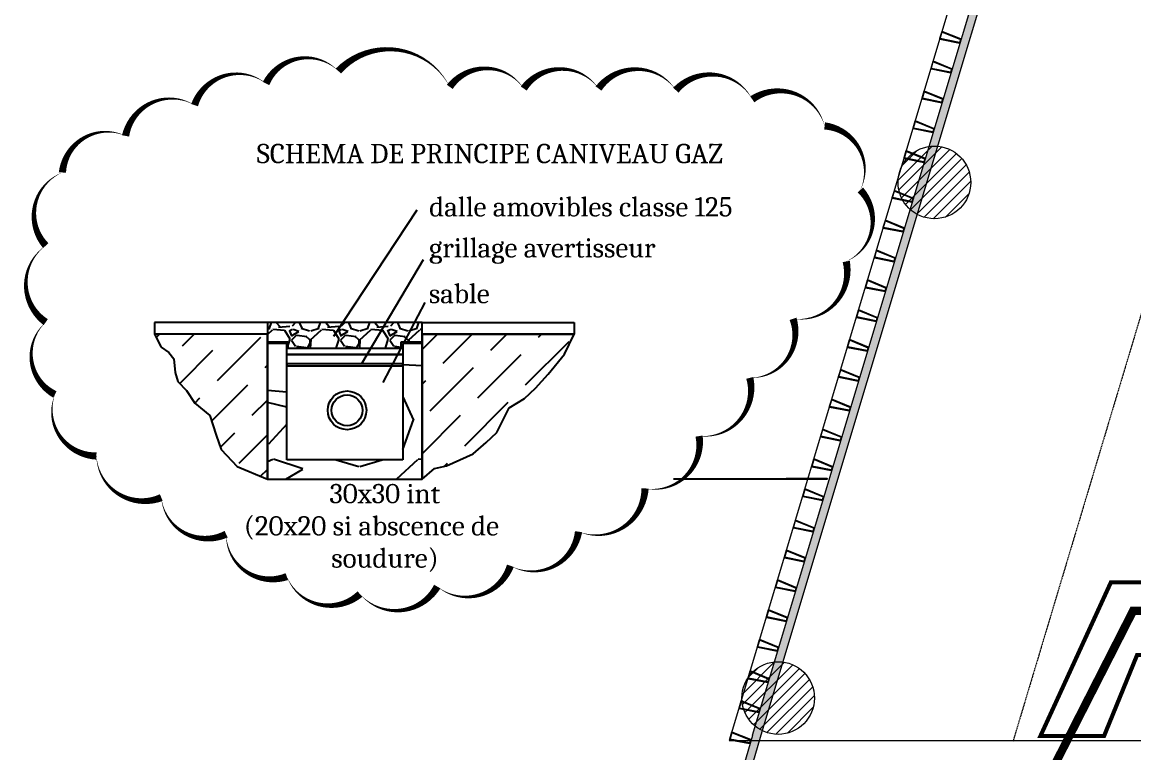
# Model space of a CAD drawing. Header units: centimetres. Extents: x 1724 to 19617, y -6503 to 8072.
# Drawn here: x 2513 to 3048, y 2560 to 2911 of the extents above; entities that cross this region are included whole.
import ezdxf

# ---------------------------------------------------------------- set-up
doc = ezdxf.new("R2010")
doc.units = ezdxf.units.CM
doc.linetypes.add('VW-01', pattern=[0.41656, 0.20828, -0.20828])
for name, color, linetype in [('B aménagement intérieur', 252, 'Continuous'), ('B Général', 252, 'Continuous'), ('prlm-ELEC-CFO', 1, 'Continuous'), ('prlm-MOD-PB', 123, 'Continuous')]:
    doc.layers.add(name, color=color, linetype=linetype)
doc.layers.add('B GÈnÈral', color=7, linetype='Continuous', lineweight=5)
doc.styles.add('prlm-mod', font='cambriaz.ttf', dxfattribs={"height": 18})
pattern_1 = [(45, (0.0456, -2.938), (2.4253472, -2.6458333), [])]

# ---------------------------------------------------------------- blocks, each defined once
blk = doc.blocks.new('xi.caniveaugaz')
at = {"layer": 'prlm-MOD-PB'}
for p, q in [((33.61, 106.49), (-6.51, 45.61)), ((36.68, 82.51), (6.95, 32.39)), ((37.45, 61.92), (17.16, 23.46)), ((-38.45, 52.33), (-92.79, 52.33)), ((-92.79, 52.33), (-92.79, 46.74)), ((-38.45, 52.33), (-38.45, 43.01)), ((36.12, 52.33), (-38.45, 52.33)), ((-38.45, 49.2), (-37.2, 49.56)), ((-36.15, 48.69), (-38.45, 46.59)), ((-37.43, 49.55), (-36.44, 52.33)), ((-30.19, 48.54), (-35.88, 49.02)), ((-32.16, 50.15), (-34.16, 52.33)), ((-27.65, 50.35), (-33.09, 49.88)), ((-27.48, 44.27), (-30.09, 48.53)), ((-26.34, 48.91), (-27.99, 48.2)), ((-27.73, 48.27), (-26.78, 45.91)), ((-24.85, 52.33), (-26.5, 50.5)), ((-23.24, 48.07), (-26.08, 49.02)), ((-23.04, 52.33), (-21.87, 49.59)), ((-22.11, 49.57), (-18.08, 48.39)), ((-12.47, 48.7), (-17.91, 43.73)), ((-17.55, 48.38), (-13.52, 49.56)), ((-13.76, 49.54), (-12.76, 52.33)), ((-6.52, 48.54), (-12.2, 49.02)), ((-8.49, 50.16), (-10.48, 52.33)), ((-3.97, 50.35), (-9.42, 49.88)), ((-3.81, 44.27), (-6.41, 48.53)), ((-2.66, 48.91), (-4.32, 48.2)), ((-4.06, 48.27), (-3.11, 45.91)), ((-1.18, 52.33), (-2.83, 50.5)), ((0.43, 48.07), (-2.41, 49.02)), ((0.63, 52.33), (1.8, 49.59)), ((1.57, 49.57), (5.59, 48.39)), ((11.21, 48.7), (5.77, 43.73)), ((6.13, 48.38), (10.15, 49.56)), ((9.92, 49.54), (10.91, 52.33)), ((17.16, 48.54), (11.47, 49.02)), ((15.18, 50.16), (13.19, 52.33)), ((19.7, 50.35), (14.26, 49.88)), ((19.87, 44.27), (17.26, 48.53)), ((21.02, 48.91), (19.36, 48.2)), ((19.62, 48.27), (20.57, 45.91)), ((22.5, 52.33), (20.85, 50.5)), ((24.11, 48.07), (21.26, 49.02)), ((24.3, 52.33), (25.48, 49.59)), ((25.24, 49.57), (29.27, 48.39)), ((34.89, 48.71), (29.45, 43.74)), ((29.8, 48.38), (33.82, 49.56)), ((33.59, 49.53), (34.59, 52.33)), ((36.12, 48.94), (35.15, 49.02)), ((36.12, 43.01), (36.12, 52.33)), ((36.12, 52.33), (109.48, 52.33)), ((109.48, 52.33), (109.48, 46.74)), ((-38.45, 46.74), (-92.79, 46.74)), ((-38.45, 46.74), (-92.79, 46.74)), ((-92.79, 46.74), (-89.68, 40.4)), ((-92.01, 45.15), (-90.42, 46.74)), ((-79.3, 41.12), (-73.68, 46.74)), ((-62.56, 24.38), (-41.64, 45.3)), ((-38.45, -23.1), (-38.45, 46.74)), ((-38.45, 43.01), (-28.58, 43.01)), ((-28.58, 40.93), (-27.51, 44.26)), ((-28.58, 43.01), (-28.58, 39.99)), ((-26.81, 45.94), (-23.26, 48.07)), ((-24.43, 46.18), (-26.8, 43.81)), ((-26.79, 43.8), (-24.9, 40.96)), ((-19.39, 45.43), (-24.12, 46.14)), ((-18.05, 44.03), (-19.94, 45.69)), ((-17.8, 42.39), (-17.8, 43.81)), ((-17.56, 44.09), (-17.76, 39.99)), ((-5.21, 39.99), (-3.84, 44.26)), ((-3.14, 45.94), (0.41, 48.07)), ((-0.75, 46.18), (-3.12, 43.81)), ((-3.12, 43.8), (-1.22, 40.96)), ((4.29, 45.43), (-0.45, 46.14)), ((5.62, 44.03), (3.73, 45.69)), ((5.88, 42.39), (5.88, 43.81)), ((6.11, 44.09), (5.92, 39.99)), ((18.47, 39.99), (19.84, 44.27)), ((20.54, 45.94), (24.09, 48.07)), ((22.92, 46.18), (20.55, 43.81)), ((20.56, 43.8), (22.45, 40.96)), ((27.96, 45.43), (23.23, 46.14)), ((26.1, 39.99), (26.1, 43.01)), ((26.1, 43.01), (36.12, 43.01)), ((29.29, 44.04), (27.4, 45.69)), ((29.55, 43.01), (29.55, 43.81)), ((29.79, 44.09), (29.74, 43.01)), ((36.12, 46.74), (109.48, 46.74)), ((36.12, 39.36), (43.5, 46.74)), ((36.12, 46.74), (36.12, -23.1)), ((109.48, 46.74), (36.12, 46.74)), ((46.25, 32.75), (60.24, 46.74)), ((69.27, 39.03), (76.98, 46.74)), ((86.01, 22.28), (106.94, 43.21)), ((92.29, 45.3), (93.72, 46.74)), ((104.84, 37.12), (109.48, 46.74)), ((-89.68, 40.4), (-86, 37.89)), ((-86, 37.89), (-83.49, 34.8)), ((-80.69, 22.99), (-64.66, 39.03)), ((-38.45, 42.15), (-38.45, -23.1)), ((-29.13, 42.15), (-38.45, 42.15)), ((-29.13, -13.78), (-29.13, 42.15)), ((-28.58, 39.99), (26.1, 39.99)), ((-24.46, 40.91), (-18.54, 40.2)), ((-18.93, 40.37), (-17.74, 42.5)), ((-0.78, 40.91), (5.14, 40.2)), ((4.75, 40.36), (5.93, 42.5)), ((22.89, 40.91), (26.1, 40.53)), ((36.12, 42.15), (26.8, 42.15)), ((26.8, 42.15), (26.8, -13.78)), ((36.12, -23.1), (36.12, 42.15)), ((-83.49, 34.8), (-82.9, 28.18)), ((-29.13, 36.97), (26.8, 36.97)), ((-29.13, -13.78), (-29.13, 36.97)), ((-29.13, 36.97), (26.8, 36.97)), ((26.8, 36.97), (-29.13, 36.97)), ((26.8, 32.39), (-29.13, 32.39)), ((-29.13, 32.39), (-29.13, 31.51)), ((26.8, 36.97), (26.8, -13.78)), ((26.8, 31.51), (26.8, 32.39)), ((62.99, 16.01), (83.92, 36.93)), ((96.89, 27.41), (104.84, 37.12)), ((-82.9, 28.18), (-81.58, 23.91)), ((-39.55, 30.66), (-38.45, 31.75)), ((-29.13, 31.51), (26.8, 31.51)), ((26.8, 32.13), (36.12, 31.69)), ((39.97, 9.73), (60.9, 30.66)), ((90.71, 20.79), (96.89, 27.41)), ((-81.58, 23.91), (-77.45, 19.64)), ((-65.37, 4.83), (-47.92, 22.28)), ((36.12, 22.62), (37.88, 24.38)), ((-77.45, 19.64), (-73.47, 13.45)), ((-29.13, 18.83), (-38.45, 19.57)), ((-29.13, 18.83), (-38.45, 19.57)), ((26.8, 16.55), (31.99, 5.31)), ((85.41, 15.71), (90.71, 20.79)), ((-73.48, 13.46), (-70.93, 16.01)), ((-73.47, 13.45), (-66.25, 7.51)), ((-45.82, 7.64), (-38.45, 15.01)), ((-29.13, 11.55), (-38.45, 13.88)), ((56.71, -7.01), (77.64, 13.91)), ((72.16, -0.62), (78.12, 11.3)), ((78.12, 11.3), (85.41, 15.71)), ((-66.25, 7.51), (-63.15, -1.92)), ((26.8, -8.87), (31.93, 5.49)), ((36.12, -10.86), (54.62, 7.64)), ((-29.13, 3.39), (-37.87, -6.32)), ((-63.15, -1.92), (-60.65, -8.84)), ((-61.09, -7.63), (-54.19, -0.73)), ((-52.1, -15.38), (-38.45, -1.73)), ((67.08, -5.47), (72.16, -0.62)), ((-60.65, -8.84), (-52.99, -16.94)), ((60.67, -10.99), (67.08, -5.47)), ((-35.79, -13.59), (-38.45, -14.72)), ((-21.35, -18.21), (-35.55, -13.48)), ((26.8, -13.78), (-29.13, -13.78)), ((26.8, -13.78), (-29.13, -13.78)), ((-5.21, -13.78), (5.62, -16.96)), ((6.1, -16.97), (16.96, -13.78)), ((33.98, -13.77), (23.76, -23.1)), ((36.12, -13.64), (34.21, -13.48)), ((46.74, -16.99), (48.34, -15.38)), ((47.87, -16.73), (60.67, -10.99)), ((-52.99, -16.94), (-38.45, -23.1)), ((-41.7, -21.72), (-38.45, -18.47)), ((-29.49, -23.1), (-21.37, -18.22)), ((36.12, -23.1), (42.12, -18.05)), ((42.12, -18.05), (47.87, -16.73)), ((-38.45, -23.1), (36.12, -23.1))]:
    blk.add_line(p, q, dxfattribs=at)
blk.add_lwpolyline([(-4.23, 173.45, 0, 3.5, 0.520567), (-39.09, 167.44, 0, 3.5, 0.520567), (-39.09, 167.44, 0, 3.5, 0.520567), (-73.54, 157.03, 0, 3.5, 0.520567), (-73.54, 157.03, 0, 3.5, 0.520567), (-106.8, 142.21, 0, 3.5, 0.520567), (-106.8, 142.21, 0, 3.5, 0.520567), (-137.24, 124.59, 0, 3.5, 0.520567), (-137.24, 124.59, 0, 3.5, 0.520567), (-145.26, 89.35, 0, 3.5, 0.520567), (-145.26, 89.35, 0, 3.5, 0.520567), (-145.26, 52.51, 0, 3.5, 0.520567), (-145.26, 52.51, 0, 3.5, 0.520567), (-140.85, 17.67, 0, 3.5, 0.520567), (-140.85, 17.67, 0, 3.5, 0.520567), (-120.82, -11.97, 0, 3.5, 0.520567), (-120.82, -11.97, 0, 3.5, 0.520567), (-89.57, -31.99, 0, 3.5, 0.520567), (-89.57, -31.99, 0, 3.5, 0.520567), (-58.32, -49.61, 0, 3.5, 0.520567), (-58.32, -49.61, 0, 3.5, 0.520567), (-29.07, -70.04, 0, 3.5, 0.520567), (-29.07, -70.04, 0, 3.5, 0.520567), (6.18, -78.45, 0, 3.5, 0.520567), (6.18, -78.45, 0, 3.5, 0.520567), (43.44, -74.84, 0, 3.5, 0.520567), (43.44, -74.84, 0, 3.5, 0.520567), (78.7, -64.83, 0, 3.5, 0.520567), (78.7, -64.83, 0, 3.5, 0.520567), (111.55, -48.41, 0, 3.5, 0.520567), (111.55, -48.41, 0, 3.5, 0.520567), (143.6, -27.59, 0, 3.5, 0.520567), (143.6, -27.59, 0, 3.5, 0.520567), (169.64, -2.36, 0, 3.5, 0.520567), (169.64, -2.36, 0, 3.5, 0.520567), (194.08, 25.68, 0, 3.5, 0.520567), (194.08, 25.68, 0, 3.5, 0.520567), (214.92, 54.11, 0, 3.5, 0.520567), (214.92, 54.11, 0, 3.5, 0.520567), (240.56, 81.74, 0, 3.5, 0.520567), (240.56, 81.74, 0, 3.5, 0.520567), (247.37, 116.18, 0, 3.5, 0.520567), (247.37, 116.18, 0, 3.5, 0.520567), (230.14, 147.02, 0, 3.5, 0.520567), (230.14, 147.02, 0, 3.5, 0.520567), (195.28, 159.83, 0, 3.5, 0.520567), (195.28, 159.83, 0, 3.5, 0.520567), (158.43, 164.24, 0, 3.5, 0.520567), (158.43, 164.24, 0, 3.5, 0.520567), (121.17, 165.04, 0, 3.5, 0.520567), (121.17, 165.04, 0, 3.5, 0.520567), (85.11, 165.04, 0, 3.5, 0.520567), (85.11, 165.04, 0, 3.5, 0.520567), (49.45, 165.84, 0, 3.5, 0.520567), (49.45, 165.84, 0, 3.5, 0.520567)], format="xyseb", close=True, dxfattribs=at)
for radius in [9.32, 7.46]:
    blk.add_circle((-0.04, 10.04), radius, dxfattribs=at)
at = {"layer": 'prlm-MOD-PB', "style": 'prlm-mod'}
for s, height, p in [('SCHEMA DE PRINCIPE CANIVEAU GAZ', 9.3208, (-43.59, 129.05)), ('dalle amovibles classe 125', 9.3208, (39.54, 103.4)), ('grillage avertisseur', 9.3208, (39.49, 83.65)), ('sable', 9.321, (39.39, 61.6)), ('30x30 int', 9.321, (-8.56, -34.7)), ('(20x20 si abscence de', 9.3208, (-49.78, -50.24)), ('soudure)', 9.321, (-7.64, -65.77))]:
    blk.add_text(s, height=height, dxfattribs=at).set_placement(p)
blk = doc.blocks.new('Groupe-70-1')
at = {"layer": 'B GÈnÈral', "linetype": 'Continuous', "lineweight": 0, "true_color": 0xbbbbbb}
blk.add_hatch(color=9, dxfattribs=at).paths.add_polyline_path([(2816.4, 2392.05), (2869.49, 2573.97), (2869.49, 2573.97), (3070.09, 3242.25), (3066.26, 3243.4), (2864.38, 2570.88), (2864.42, 2570.86), (2812.61, 2393.33)])
h = blk.add_hatch(color=9, dxfattribs=at)
edge = h.paths.add_edge_path()
edge.add_line((2954.84, 2906.23), (2964.3, 2904.36))
edge.add_arc((2964.34, 2904.56), 0.2, 258.8148, 343.2914)
edge.add_line((2964.53, 2904.5), (2965, 2906.07))
edge.add_arc((2964.81, 2906.12), 0.2, 343.2914, 427.6431)
edge.add_line((2964.89, 2906.31), (2955.96, 2909.98))
edge.add_arc((2955.89, 2909.79), 0.2, 67.6431, 163.2914)
edge.add_line((2955.7, 2909.85), (2954.69, 2906.48))
edge.add_arc((2954.88, 2906.43), 0.2, 163.2914, 258.8148)
h.paths.add_polyline_path([(2964.27, 2904.67), (2955, 2906.5), (2955.95, 2909.66), (2964.69, 2906.07)])
h = blk.add_hatch(color=9, dxfattribs=at)
edge = h.paths.add_edge_path()
edge.add_line((2950.52, 2891.86), (2959.99, 2889.99))
edge.add_arc((2960.03, 2890.19), 0.2, 258.8148, 343.2914)
edge.add_line((2960.22, 2890.13), (2960.69, 2891.7))
edge.add_arc((2960.5, 2891.75), 0.2, 343.2914, 427.6431)
edge.add_line((2960.57, 2891.94), (2951.65, 2895.61))
edge.add_arc((2951.57, 2895.42), 0.2, 67.6431, 163.2914)
edge.add_line((2951.38, 2895.48), (2950.37, 2892.11))
edge.add_arc((2950.56, 2892.06), 0.2, 163.2914, 258.8148)
h.paths.add_polyline_path([(2959.96, 2890.3), (2950.69, 2892.13), (2951.64, 2895.29), (2960.37, 2891.7)])
h = blk.add_hatch(color=9, dxfattribs=at)
edge = h.paths.add_edge_path()
edge.add_line((2946.21, 2877.49), (2955.67, 2875.62))
edge.add_arc((2955.71, 2875.82), 0.2, 258.8148, 343.2914)
edge.add_line((2955.9, 2875.76), (2956.37, 2877.33))
edge.add_arc((2956.18, 2877.39), 0.2, 343.2914, 427.6431)
edge.add_line((2956.26, 2877.57), (2947.34, 2881.24))
edge.add_arc((2947.26, 2881.06), 0.2, 67.6431, 163.2914)
edge.add_line((2947.07, 2881.11), (2946.06, 2877.75))
edge.add_arc((2946.25, 2877.69), 0.2, 163.2914, 258.8148)
h.paths.add_polyline_path([(2955.64, 2875.93), (2946.38, 2877.77), (2947.33, 2880.92), (2956.06, 2877.33)])
h = blk.add_hatch(color=9, dxfattribs=at)
edge = h.paths.add_edge_path()
edge.add_line((2941.9, 2863.12), (2951.36, 2861.25))
edge.add_arc((2951.4, 2861.45), 0.2, 258.8148, 343.2914)
edge.add_line((2951.59, 2861.39), (2952.06, 2862.96))
edge.add_arc((2951.87, 2863.02), 0.2, 343.2914, 427.6431)
edge.add_line((2951.95, 2863.2), (2943.02, 2866.87))
edge.add_arc((2942.95, 2866.69), 0.2, 67.6431, 163.2914)
edge.add_line((2942.76, 2866.74), (2941.75, 2863.38))
edge.add_arc((2941.94, 2863.32), 0.2, 163.2914, 258.8148)
h.paths.add_polyline_path([(2951.33, 2861.57), (2942.06, 2863.4), (2943.01, 2866.55), (2951.75, 2862.96)])
h = blk.add_hatch(color=9, dxfattribs=at)
edge = h.paths.add_edge_path()
edge.add_line((2937.59, 2848.76), (2947.05, 2846.88))
edge.add_arc((2947.09, 2847.08), 0.2, 258.8148, 343.2914)
edge.add_line((2947.28, 2847.02), (2947.75, 2848.59))
edge.add_arc((2947.56, 2848.65), 0.2, 343.2914, 427.6431)
edge.add_line((2947.63, 2848.83), (2938.71, 2852.5))
edge.add_arc((2938.63, 2852.32), 0.2, 67.6431, 163.2914)
edge.add_line((2938.44, 2852.38), (2937.43, 2849.01))
edge.add_arc((2937.62, 2848.95), 0.2, 163.2914, 258.8148)
h.paths.add_polyline_path([(2947.02, 2847.2), (2937.75, 2849.03), (2938.7, 2852.18), (2947.43, 2848.59)])
h = blk.add_hatch(color=9, dxfattribs=at)
edge = h.paths.add_edge_path()
edge.add_line((2931.84, 2829.61), (2941.3, 2827.74))
edge.add_arc((2941.34, 2827.93), 0.2, 258.8148, 343.2914)
edge.add_line((2941.53, 2827.87), (2942, 2829.44))
edge.add_arc((2941.81, 2829.5), 0.2, 343.2914, 427.6431)
edge.add_line((2941.88, 2829.68), (2932.96, 2833.35))
edge.add_arc((2932.89, 2833.17), 0.2, 67.6431, 163.2914)
edge.add_line((2932.7, 2833.23), (2931.68, 2829.86))
edge.add_arc((2931.88, 2829.8), 0.2, 163.2914, 258.8148)
h.paths.add_polyline_path([(2941.27, 2828.05), (2932, 2829.88), (2932.95, 2833.03), (2941.69, 2829.44)])
h = blk.add_hatch(color=9, dxfattribs=at)
edge = h.paths.add_edge_path()
edge.add_line((2927.52, 2815.24), (2936.99, 2813.37))
edge.add_arc((2937.02, 2813.56), 0.2, 258.8148, 343.2914)
edge.add_line((2937.22, 2813.51), (2937.69, 2815.07))
edge.add_arc((2937.5, 2815.13), 0.2, 343.2914, 427.6431)
edge.add_line((2937.57, 2815.32), (2928.65, 2818.99))
edge.add_arc((2928.57, 2818.8), 0.2, 67.6431, 163.2914)
edge.add_line((2928.38, 2818.86), (2927.37, 2815.49))
edge.add_arc((2927.56, 2815.43), 0.2, 163.2914, 258.8148)
h.paths.add_polyline_path([(2936.95, 2813.68), (2927.69, 2815.51), (2928.64, 2818.67), (2937.37, 2815.07)])
h = blk.add_hatch(color=9, dxfattribs=at)
edge = h.paths.add_edge_path()
edge.add_line((2923.21, 2800.87), (2932.67, 2799))
edge.add_arc((2932.71, 2799.19), 0.2, 258.8148, 343.2914)
edge.add_line((2932.9, 2799.14), (2933.37, 2800.71))
edge.add_arc((2933.18, 2800.76), 0.2, 343.2914, 427.6431)
edge.add_line((2933.26, 2800.95), (2924.34, 2804.62))
edge.add_arc((2924.26, 2804.43), 0.2, 67.6431, 163.2914)
edge.add_line((2924.07, 2804.49), (2923.06, 2801.12))
edge.add_arc((2923.25, 2801.07), 0.2, 163.2914, 258.8148)
h.paths.add_polyline_path([(2932.64, 2799.31), (2923.38, 2801.14), (2924.32, 2804.3), (2933.06, 2800.7)])
h = blk.add_hatch(color=9, dxfattribs=at)
edge = h.paths.add_edge_path()
edge.add_line((2918.9, 2786.5), (2928.36, 2784.63))
edge.add_arc((2928.4, 2784.83), 0.2, 258.8148, 343.2914)
edge.add_line((2928.59, 2784.77), (2929.06, 2786.34))
edge.add_arc((2928.87, 2786.39), 0.2, 343.2914, 427.6431)
edge.add_line((2928.95, 2786.58), (2920.02, 2790.25))
edge.add_arc((2919.95, 2790.06), 0.2, 67.6431, 163.2914)
edge.add_line((2919.76, 2790.12), (2918.75, 2786.75))
edge.add_arc((2918.94, 2786.7), 0.2, 163.2914, 258.8148)
h.paths.add_polyline_path([(2928.33, 2784.94), (2919.06, 2786.77), (2920.01, 2789.93), (2928.75, 2786.34)])
h = blk.add_hatch(color=9, dxfattribs=at)
edge = h.paths.add_edge_path()
edge.add_line((2914.58, 2772.13), (2924.05, 2770.26))
edge.add_arc((2924.09, 2770.46), 0.2, 258.8148, 343.2914)
edge.add_line((2924.28, 2770.4), (2924.75, 2771.97))
edge.add_arc((2924.56, 2772.03), 0.2, 343.2914, 427.6431)
edge.add_line((2924.63, 2772.21), (2915.71, 2775.88))
edge.add_arc((2915.63, 2775.7), 0.2, 67.6431, 163.2914)
edge.add_line((2915.44, 2775.75), (2914.43, 2772.39))
edge.add_arc((2914.62, 2772.33), 0.2, 163.2914, 258.8148)
h.paths.add_polyline_path([(2924.02, 2770.57), (2914.75, 2772.41), (2915.7, 2775.56), (2924.43, 2771.97)])
h = blk.add_hatch(color=9, dxfattribs=at)
edge = h.paths.add_edge_path()
edge.add_line((2910.27, 2757.76), (2919.73, 2755.89))
edge.add_arc((2919.77, 2756.09), 0.2, 258.8148, 343.2914)
edge.add_line((2919.96, 2756.03), (2920.43, 2757.6))
edge.add_arc((2920.24, 2757.66), 0.2, 343.2914, 427.6431)
edge.add_line((2920.32, 2757.84), (2911.4, 2761.51))
edge.add_arc((2911.32, 2761.33), 0.2, 67.6431, 163.2914)
edge.add_line((2911.13, 2761.38), (2910.12, 2758.02))
edge.add_arc((2910.31, 2757.96), 0.2, 163.2914, 258.8148)
h.paths.add_polyline_path([(2919.7, 2756.2), (2910.44, 2758.04), (2911.39, 2761.19), (2920.12, 2757.6)])
h = blk.add_hatch(color=9, dxfattribs=at)
edge = h.paths.add_edge_path()
edge.add_line((2905.96, 2743.4), (2915.42, 2741.52))
edge.add_arc((2915.46, 2741.72), 0.2, 258.8148, 343.2914)
edge.add_line((2915.65, 2741.66), (2916.12, 2743.23))
edge.add_arc((2915.93, 2743.29), 0.2, 343.2914, 427.6431)
edge.add_line((2916.01, 2743.47), (2907.08, 2747.14))
edge.add_arc((2907.01, 2746.96), 0.2, 67.6431, 163.2914)
edge.add_line((2906.82, 2747.02), (2905.81, 2743.65))
edge.add_arc((2906, 2743.59), 0.2, 163.2914, 258.8148)
h.paths.add_polyline_path([(2915.39, 2741.84), (2906.12, 2743.67), (2907.07, 2746.82), (2915.81, 2743.23)])
h = blk.add_hatch(color=9, dxfattribs=at)
edge = h.paths.add_edge_path()
edge.add_line((2901.65, 2729.03), (2911.11, 2727.16))
edge.add_arc((2911.15, 2727.35), 0.2, 258.8148, 343.2914)
edge.add_line((2911.34, 2727.29), (2911.81, 2728.86))
edge.add_arc((2911.62, 2728.92), 0.2, 343.2914, 427.6431)
edge.add_line((2911.69, 2729.1), (2902.77, 2732.77))
edge.add_arc((2902.69, 2732.59), 0.2, 67.6431, 163.2914)
edge.add_line((2902.5, 2732.65), (2901.49, 2729.28))
edge.add_arc((2901.68, 2729.22), 0.2, 163.2914, 258.8148)
h.paths.add_polyline_path([(2911.08, 2727.47), (2901.81, 2729.3), (2902.76, 2732.45), (2911.49, 2728.86)])
h = blk.add_hatch(color=9, dxfattribs=at)
edge = h.paths.add_edge_path()
edge.add_line((2897.33, 2714.66), (2906.79, 2712.79))
edge.add_arc((2906.83, 2712.98), 0.2, 258.8148, 343.2914)
edge.add_line((2907.02, 2712.93), (2907.49, 2714.49))
edge.add_arc((2907.3, 2714.55), 0.2, 343.2914, 427.6431)
edge.add_line((2907.38, 2714.74), (2898.46, 2718.41))
edge.add_arc((2898.38, 2718.22), 0.2, 67.6431, 163.2914)
edge.add_line((2898.19, 2718.28), (2897.18, 2714.91))
edge.add_arc((2897.37, 2714.85), 0.2, 163.2914, 258.8148)
h.paths.add_polyline_path([(2906.76, 2713.1), (2897.5, 2714.93), (2898.45, 2718.09), (2907.18, 2714.49)])
h = blk.add_hatch(color=9, dxfattribs=at)
edge = h.paths.add_edge_path()
edge.add_line((2893.02, 2700.29), (2902.48, 2698.42))
edge.add_arc((2902.52, 2698.61), 0.2, 258.8148, 343.2914)
edge.add_line((2902.71, 2698.56), (2903.18, 2700.13))
edge.add_arc((2902.99, 2700.18), 0.2, 343.2914, 427.6431)
edge.add_line((2903.07, 2700.37), (2894.14, 2704.04))
edge.add_arc((2894.07, 2703.85), 0.2, 67.6431, 163.2914)
edge.add_line((2893.88, 2703.91), (2892.87, 2700.54))
edge.add_arc((2893.06, 2700.49), 0.2, 163.2914, 258.8148)
h.paths.add_polyline_path([(2902.45, 2698.73), (2893.19, 2700.56), (2894.13, 2703.72), (2902.87, 2700.12)])
h = blk.add_hatch(color=9, dxfattribs=at)
edge = h.paths.add_edge_path()
edge.add_line((2888.71, 2685.92), (2898.17, 2684.05))
edge.add_arc((2898.21, 2684.25), 0.2, 258.8148, 343.2914)
edge.add_line((2898.4, 2684.19), (2898.87, 2685.76))
edge.add_arc((2898.68, 2685.81), 0.2, 343.2914, 427.6431)
edge.add_line((2898.75, 2686), (2889.83, 2689.67))
edge.add_arc((2889.76, 2689.48), 0.2, 67.6431, 163.2914)
edge.add_line((2889.56, 2689.54), (2888.55, 2686.17))
edge.add_arc((2888.74, 2686.12), 0.2, 163.2914, 258.8148)
h.paths.add_polyline_path([(2898.14, 2684.36), (2888.87, 2686.19), (2889.82, 2689.35), (2898.56, 2685.76)])
h = blk.add_hatch(color=9, dxfattribs=at)
edge = h.paths.add_edge_path()
edge.add_line((2884.16, 2670.79), (2893.62, 2668.91))
edge.add_arc((2893.66, 2669.11), 0.2, 258.8148, 343.2914)
edge.add_line((2893.85, 2669.05), (2894.33, 2670.62))
edge.add_arc((2894.13, 2670.68), 0.2, 343.2914, 427.6431)
edge.add_line((2894.21, 2670.86), (2885.29, 2674.53))
edge.add_arc((2885.21, 2674.35), 0.2, 67.6431, 163.2914)
edge.add_line((2885.02, 2674.41), (2884.01, 2671.04))
edge.add_arc((2884.2, 2670.98), 0.2, 163.2914, 258.8148)
h.paths.add_polyline_path([(2893.59, 2669.23), (2884.33, 2671.06), (2885.28, 2674.21), (2894.01, 2670.62)])
h = blk.add_hatch(color=9, dxfattribs=at)
edge = h.paths.add_edge_path()
edge.add_line((2879.85, 2656.42), (2889.31, 2654.55))
edge.add_arc((2889.35, 2654.74), 0.2, 258.8148, 343.2914)
edge.add_line((2889.54, 2654.68), (2890.01, 2656.25))
edge.add_arc((2889.82, 2656.31), 0.2, 343.2914, 427.6431)
edge.add_line((2889.9, 2656.5), (2880.97, 2660.16))
edge.add_arc((2880.9, 2659.98), 0.2, 67.6431, 163.2914)
edge.add_line((2880.71, 2660.04), (2879.7, 2656.67))
edge.add_arc((2879.89, 2656.61), 0.2, 163.2914, 258.8148)
h.paths.add_polyline_path([(2889.28, 2654.86), (2880.02, 2656.69), (2880.96, 2659.85), (2889.7, 2656.25)])
h = blk.add_hatch(color=9, dxfattribs=at)
edge = h.paths.add_edge_path()
edge.add_line((2875.54, 2642.05), (2885, 2640.18))
edge.add_arc((2885.04, 2640.37), 0.2, 258.8148, 343.2914)
edge.add_line((2885.23, 2640.32), (2885.7, 2641.88))
edge.add_arc((2885.51, 2641.94), 0.2, 343.2914, 427.6431)
edge.add_line((2885.58, 2642.13), (2876.66, 2645.8))
edge.add_arc((2876.59, 2645.61), 0.2, 67.6431, 163.2914)
edge.add_line((2876.39, 2645.67), (2875.38, 2642.3))
edge.add_arc((2875.58, 2642.24), 0.2, 163.2914, 258.8148)
h.paths.add_polyline_path([(2884.97, 2640.49), (2875.7, 2642.32), (2876.65, 2645.48), (2885.39, 2641.88)])
h = blk.add_hatch(color=9, dxfattribs=at)
edge = h.paths.add_edge_path()
edge.add_line((2871.22, 2627.68), (2880.68, 2625.81))
edge.add_arc((2880.72, 2626), 0.2, 258.8148, 343.2914)
edge.add_line((2880.92, 2625.95), (2881.39, 2627.52))
edge.add_arc((2881.19, 2627.57), 0.2, 343.2914, 427.6431)
edge.add_line((2881.27, 2627.76), (2872.35, 2631.43))
edge.add_arc((2872.27, 2631.24), 0.2, 67.6431, 163.2914)
edge.add_line((2872.08, 2631.3), (2871.07, 2627.93))
edge.add_arc((2871.26, 2627.88), 0.2, 163.2914, 258.8148)
h.paths.add_polyline_path([(2880.65, 2626.12), (2871.39, 2627.95), (2872.34, 2631.11), (2881.07, 2627.51)])
h = blk.add_hatch(color=9, dxfattribs=at)
edge = h.paths.add_edge_path()
edge.add_line((2866.91, 2613.31), (2876.37, 2611.44))
edge.add_arc((2876.41, 2611.64), 0.2, 258.8148, 343.2914)
edge.add_line((2876.6, 2611.58), (2877.07, 2613.15))
edge.add_arc((2876.88, 2613.2), 0.2, 343.2914, 427.6431)
edge.add_line((2876.96, 2613.39), (2868.04, 2617.06))
edge.add_arc((2867.96, 2616.87), 0.2, 67.6431, 163.2914)
edge.add_line((2867.77, 2616.93), (2866.76, 2613.56))
edge.add_arc((2866.95, 2613.51), 0.2, 163.2914, 258.8148)
h.paths.add_polyline_path([(2876.34, 2611.75), (2867.08, 2613.58), (2868.02, 2616.74), (2876.76, 2613.15)])
h = blk.add_hatch(color=9, dxfattribs=at)
edge = h.paths.add_edge_path()
edge.add_line((2862.37, 2598.18), (2871.83, 2596.3))
edge.add_arc((2871.87, 2596.5), 0.2, 258.8148, 343.2914)
edge.add_line((2872.06, 2596.44), (2872.53, 2598.01))
edge.add_arc((2872.34, 2598.07), 0.2, 343.2914, 427.6431)
edge.add_line((2872.41, 2598.25), (2863.49, 2601.92))
edge.add_arc((2863.42, 2601.74), 0.2, 67.6431, 163.2914)
edge.add_line((2863.22, 2601.8), (2862.21, 2598.43))
edge.add_arc((2862.41, 2598.37), 0.2, 163.2914, 258.8148)
h.paths.add_polyline_path([(2871.8, 2596.62), (2862.53, 2598.45), (2863.48, 2601.6), (2872.22, 2598.01)])
h = blk.add_hatch(color=9, dxfattribs=at)
edge = h.paths.add_edge_path()
edge.add_line((2858.05, 2583.81), (2867.52, 2581.94))
edge.add_arc((2867.55, 2582.13), 0.2, 258.8148, 343.2914)
edge.add_line((2867.75, 2582.07), (2868.22, 2583.64))
edge.add_arc((2868.02, 2583.7), 0.2, 343.2914, 427.6431)
edge.add_line((2868.1, 2583.89), (2859.18, 2587.55))
edge.add_arc((2859.1, 2587.37), 0.2, 67.6431, 163.2914)
edge.add_line((2858.91, 2587.43), (2857.9, 2584.06))
edge.add_arc((2858.09, 2584), 0.2, 163.2914, 258.8148)
h.paths.add_polyline_path([(2867.48, 2582.25), (2858.22, 2584.08), (2859.17, 2587.24), (2867.9, 2583.64)])
h = blk.add_hatch(color=9, dxfattribs=at)
edge = h.paths.add_edge_path()
edge.add_line((2853.61, 2568.75), (2863.09, 2566.95))
edge.add_arc((2863.13, 2567.15), 0.2, 259.2541, 343.7307)
edge.add_line((2863.32, 2567.09), (2863.78, 2568.67))
edge.add_arc((2863.59, 2568.72), 0.2, 343.7307, 428.0825)
edge.add_line((2863.66, 2568.91), (2854.71, 2572.51))
edge.add_arc((2854.64, 2572.32), 0.2, 68.0825, 163.7307)
edge.add_line((2854.44, 2572.38), (2853.46, 2569))
edge.add_arc((2853.65, 2568.95), 0.2, 163.7307, 259.2541)
h.paths.add_polyline_path([(2863.06, 2567.26), (2853.78, 2569.03), (2854.7, 2572.19), (2863.46, 2568.66)])
at = {"layer": 'B Général', "color": 7, "linetype": 'Continuous', "lineweight": 5, "flags": 128}
for points in [[(2816.4, 2392.05), (2869.49, 2573.97), (2869.49, 2573.97), (3070.09, 3242.25), (3066.26, 3243.4), (2864.38, 2570.88), (2864.42, 2570.86), (2812.61, 2393.33)], [(2964.27, 2904.67), (2955, 2906.5), (2955.95, 2909.66), (2964.69, 2906.07)], [(2959.96, 2890.3), (2950.69, 2892.13), (2951.64, 2895.29), (2960.37, 2891.7)], [(2955.64, 2875.93), (2946.38, 2877.77), (2947.33, 2880.92), (2956.06, 2877.33)], [(2951.33, 2861.57), (2942.06, 2863.4), (2943.01, 2866.55), (2951.75, 2862.96)], [(2947.02, 2847.2), (2937.75, 2849.03), (2938.7, 2852.18), (2947.43, 2848.59)], [(2941.27, 2828.05), (2932, 2829.88), (2932.95, 2833.03), (2941.69, 2829.44)], [(2936.95, 2813.68), (2927.69, 2815.51), (2928.64, 2818.67), (2937.37, 2815.07)], [(2932.64, 2799.31), (2923.38, 2801.14), (2924.32, 2804.3), (2933.06, 2800.7)], [(2928.33, 2784.94), (2919.06, 2786.77), (2920.01, 2789.93), (2928.75, 2786.34)], [(2924.02, 2770.57), (2914.75, 2772.41), (2915.7, 2775.56), (2924.43, 2771.97)], [(2919.7, 2756.2), (2910.44, 2758.04), (2911.39, 2761.19), (2920.12, 2757.6)], [(2915.39, 2741.84), (2906.12, 2743.67), (2907.07, 2746.82), (2915.81, 2743.23)], [(2911.08, 2727.47), (2901.81, 2729.3), (2902.76, 2732.45), (2911.49, 2728.86)], [(2906.76, 2713.1), (2897.5, 2714.93), (2898.45, 2718.09), (2907.18, 2714.49)], [(2902.45, 2698.73), (2893.19, 2700.56), (2894.13, 2703.72), (2902.87, 2700.12)], [(2898.14, 2684.36), (2888.87, 2686.19), (2889.82, 2689.35), (2898.56, 2685.76)], [(2893.59, 2669.23), (2884.33, 2671.06), (2885.28, 2674.21), (2894.01, 2670.62)], [(2889.28, 2654.86), (2880.02, 2656.69), (2880.96, 2659.85), (2889.7, 2656.25)], [(2884.97, 2640.49), (2875.7, 2642.32), (2876.65, 2645.48), (2885.39, 2641.88)], [(2880.65, 2626.12), (2871.39, 2627.95), (2872.34, 2631.11), (2881.07, 2627.51)], [(2876.34, 2611.75), (2867.08, 2613.58), (2868.02, 2616.74), (2876.76, 2613.15)], [(2871.8, 2596.62), (2862.53, 2598.45), (2863.48, 2601.6), (2872.22, 2598.01)], [(2867.48, 2582.25), (2858.22, 2584.08), (2859.17, 2587.24), (2867.9, 2583.64)], [(2863.06, 2567.26), (2853.78, 2569.03), (2854.7, 2572.19), (2863.46, 2568.66)]]:
    blk.add_lwpolyline(points, close=True, dxfattribs=at)
for points in [[(2954.84, 2906.23), (2964.3, 2904.36, 0.386252), (2964.53, 2904.5), (2965, 2906.07, 0.385626), (2964.89, 2906.31), (2955.96, 2909.98, 0.443391), (2955.7, 2909.85), (2954.69, 2906.48, 0.442739), (2954.84, 2906.23)], [(2950.52, 2891.86), (2959.99, 2889.99, 0.386252), (2960.22, 2890.13), (2960.69, 2891.7, 0.385626), (2960.57, 2891.94), (2951.65, 2895.61, 0.443391), (2951.38, 2895.48), (2950.37, 2892.11, 0.442739), (2950.52, 2891.86)], [(2946.21, 2877.49), (2955.67, 2875.62, 0.386252), (2955.9, 2875.76), (2956.37, 2877.33, 0.385626), (2956.26, 2877.57), (2947.34, 2881.24, 0.443391), (2947.07, 2881.11), (2946.06, 2877.75, 0.442739), (2946.21, 2877.49)], [(2941.9, 2863.12), (2951.36, 2861.25, 0.386252), (2951.59, 2861.39), (2952.06, 2862.96, 0.385626), (2951.95, 2863.2), (2943.02, 2866.87, 0.443391), (2942.76, 2866.74), (2941.75, 2863.38, 0.442739), (2941.9, 2863.12)], [(2937.59, 2848.76), (2947.05, 2846.88, 0.386252), (2947.28, 2847.02), (2947.75, 2848.59, 0.385626), (2947.63, 2848.83), (2938.71, 2852.5, 0.443391), (2938.44, 2852.38), (2937.43, 2849.01, 0.442739), (2937.59, 2848.76)], [(2931.84, 2829.61), (2941.3, 2827.74, 0.386252), (2941.53, 2827.87), (2942, 2829.44, 0.385626), (2941.88, 2829.68), (2932.96, 2833.35, 0.443391), (2932.7, 2833.23), (2931.68, 2829.86, 0.442739), (2931.84, 2829.61)], [(2927.52, 2815.24), (2936.99, 2813.37, 0.386252), (2937.22, 2813.51), (2937.69, 2815.07, 0.385626), (2937.57, 2815.32), (2928.65, 2818.99, 0.443391), (2928.38, 2818.86), (2927.37, 2815.49, 0.442739), (2927.52, 2815.24)], [(2923.21, 2800.87), (2932.67, 2799, 0.386252), (2932.9, 2799.14), (2933.37, 2800.71, 0.385626), (2933.26, 2800.95), (2924.34, 2804.62, 0.443391), (2924.07, 2804.49), (2923.06, 2801.12, 0.442739), (2923.21, 2800.87)], [(2918.9, 2786.5), (2928.36, 2784.63, 0.386252), (2928.59, 2784.77), (2929.06, 2786.34, 0.385626), (2928.95, 2786.58), (2920.02, 2790.25, 0.443391), (2919.76, 2790.12), (2918.75, 2786.75, 0.442739), (2918.9, 2786.5)], [(2914.58, 2772.13), (2924.05, 2770.26, 0.386252), (2924.28, 2770.4), (2924.75, 2771.97, 0.385626), (2924.63, 2772.21), (2915.71, 2775.88, 0.443391), (2915.44, 2775.75), (2914.43, 2772.39, 0.442739), (2914.58, 2772.13)], [(2910.27, 2757.76), (2919.73, 2755.89, 0.386252), (2919.96, 2756.03), (2920.43, 2757.6, 0.385626), (2920.32, 2757.84), (2911.4, 2761.51, 0.443391), (2911.13, 2761.38), (2910.12, 2758.02, 0.442739), (2910.27, 2757.76)], [(2905.96, 2743.4), (2915.42, 2741.52, 0.386252), (2915.65, 2741.66), (2916.12, 2743.23, 0.385626), (2916.01, 2743.47), (2907.08, 2747.14, 0.443391), (2906.82, 2747.02), (2905.81, 2743.65, 0.442739), (2905.96, 2743.4)], [(2901.65, 2729.03), (2911.11, 2727.16, 0.386252), (2911.34, 2727.29), (2911.81, 2728.86, 0.385626), (2911.69, 2729.1), (2902.77, 2732.77, 0.443391), (2902.5, 2732.65), (2901.49, 2729.28, 0.442739), (2901.65, 2729.03)], [(2897.33, 2714.66), (2906.79, 2712.79, 0.386252), (2907.02, 2712.93), (2907.49, 2714.49, 0.385626), (2907.38, 2714.74), (2898.46, 2718.41, 0.443391), (2898.19, 2718.28), (2897.18, 2714.91, 0.442739), (2897.33, 2714.66)], [(2893.02, 2700.29), (2902.48, 2698.42, 0.386252), (2902.71, 2698.56), (2903.18, 2700.13, 0.385626), (2903.07, 2700.37), (2894.14, 2704.04, 0.443391), (2893.88, 2703.91), (2892.87, 2700.54, 0.442739), (2893.02, 2700.29)], [(2888.71, 2685.92), (2898.17, 2684.05, 0.386252), (2898.4, 2684.19), (2898.87, 2685.76, 0.385626), (2898.75, 2686), (2889.83, 2689.67, 0.443391), (2889.56, 2689.54), (2888.55, 2686.17, 0.442739), (2888.71, 2685.92)], [(2884.16, 2670.79), (2893.62, 2668.91, 0.386252), (2893.85, 2669.05), (2894.33, 2670.62, 0.385626), (2894.21, 2670.86), (2885.29, 2674.53, 0.443391), (2885.02, 2674.41), (2884.01, 2671.04, 0.442739), (2884.16, 2670.79)], [(2879.85, 2656.42), (2889.31, 2654.55, 0.386252), (2889.54, 2654.68), (2890.01, 2656.25, 0.385626), (2889.9, 2656.5), (2880.97, 2660.16, 0.443391), (2880.71, 2660.04), (2879.7, 2656.67, 0.442739), (2879.85, 2656.42)], [(2875.54, 2642.05), (2885, 2640.18, 0.386252), (2885.23, 2640.32), (2885.7, 2641.88, 0.385626), (2885.58, 2642.13), (2876.66, 2645.8, 0.443391), (2876.39, 2645.67), (2875.38, 2642.3, 0.442739), (2875.54, 2642.05)], [(2871.22, 2627.68), (2880.68, 2625.81, 0.386252), (2880.92, 2625.95), (2881.39, 2627.52, 0.385626), (2881.27, 2627.76), (2872.35, 2631.43, 0.443391), (2872.08, 2631.3), (2871.07, 2627.93, 0.442739), (2871.22, 2627.68)], [(2866.91, 2613.31), (2876.37, 2611.44, 0.386252), (2876.6, 2611.58), (2877.07, 2613.15, 0.385626), (2876.96, 2613.39), (2868.04, 2617.06, 0.443391), (2867.77, 2616.93), (2866.76, 2613.56, 0.442739), (2866.91, 2613.31)], [(2862.37, 2598.18), (2871.83, 2596.3, 0.386252), (2872.06, 2596.44), (2872.53, 2598.01, 0.385626), (2872.41, 2598.25), (2863.49, 2601.92, 0.443391), (2863.22, 2601.8), (2862.21, 2598.43, 0.442739), (2862.37, 2598.18)], [(2858.05, 2583.81), (2867.52, 2581.94, 0.386252), (2867.75, 2582.07), (2868.22, 2583.64, 0.385626), (2868.1, 2583.89), (2859.18, 2587.55, 0.443391), (2858.91, 2587.43), (2857.9, 2584.06, 0.442739), (2858.05, 2583.81)], [(2853.61, 2568.75), (2863.09, 2566.95, 0.386252), (2863.32, 2567.09), (2863.78, 2568.67, 0.385626), (2863.66, 2568.91), (2854.71, 2572.51, 0.443391), (2854.44, 2572.38), (2853.46, 2569, 0.442739), (2853.61, 2568.75)]]:
    blk.add_lwpolyline(points, format="xyb", close=True, dxfattribs=at)

msp = doc.modelspace()

# ---------------------------------------------------------------- hatches: boundary and pattern name
at = {"layer": 'B GÈnÈral', "linetype": 'Continuous', "lineweight": 5}
h = msp.add_hatch(dxfattribs=at)
h.set_pattern_fill('50_BETON', style=0, pattern_type=2)
h.set_pattern_definition(pattern_1)
edge = h.paths.add_edge_path()
edge.add_arc((2952.208, 2834.288), 17.5, 0, 360)
h = msp.add_hatch(dxfattribs=at)
h.set_pattern_fill('50_BETON', style=0, pattern_type=2)
h.set_pattern_definition(pattern_1)
edge = h.paths.add_edge_path()
edge.add_arc((2876.9, 2585.965), 17.5, 0, 360)

# ---------------------------------------------------------------- linework, layer by layer
at = {"layer": 'B aménagement intérieur', "color": 7, "linetype": 'VW-01', "lineweight": 5}
msp.add_line((3192.662, 3239.951), (2990.046, 2564.965), dxfattribs=at)
at = {"layer": 'B Général', "color": 7, "linetype": 'Continuous', "lineweight": 5, "flags": 128}
msp.add_lwpolyline([(3673.961, 3220.451), (3049.861, 3220.455), (2853.246, 2565.465), (3125.871, 2565.465), (3498.059, 2565.465), (3498.059, 2640.615), (3673.961, 2640.615)], close=True, dxfattribs=at)
at = {"layer": 'B Général', "color": 7, "linetype": 'Continuous', "lineweight": 5}
for centre in [(2952.208, 2834.288), (2876.9, 2585.965)]:
    msp.add_circle(centre, 17.5, dxfattribs=at)
at = {"layer": 'prlm-ELEC-CFO', "color": 8, "true_color": 0x808080}
msp.add_lwpolyline([(2826.465, 2691.583), (2900.499, 2691.583), (2880.834, 2691.583)], dxfattribs=at)
at = {"layer": 'prlm-MOD-PB', "const_width": 2}
msp.add_lwpolyline([(3830.951, 2641.635), (3037.253, 2641.635), (3003.324, 2567.675), (3033.982, 2567.675), (3049.915, 2606.712), (3830.047, 2609.403), (3830.047, 2641.635)], dxfattribs=at)
at = {"layer": 'prlm-MOD-PB', "ltscale": 0.8, "const_width": 4}
msp.add_lwpolyline([(2858.385, 2349.903), (2906.306, 2349.903), (3047.955, 2627.906), (3843.324, 2628.432)], dxfattribs=at)

# ---------------------------------------------------------------- block references
at = {"layer": 'B Général', "color": 7}
msp.add_blockref('Groupe-70-1', (0.046, -2.938), dxfattribs=at)
at = {"layer": 'prlm-MOD-PB'}
msp.add_blockref('xi.caniveaugaz', (2669.15, 2714.474), dxfattribs=at)

doc.saveas('drawing.dxf')
